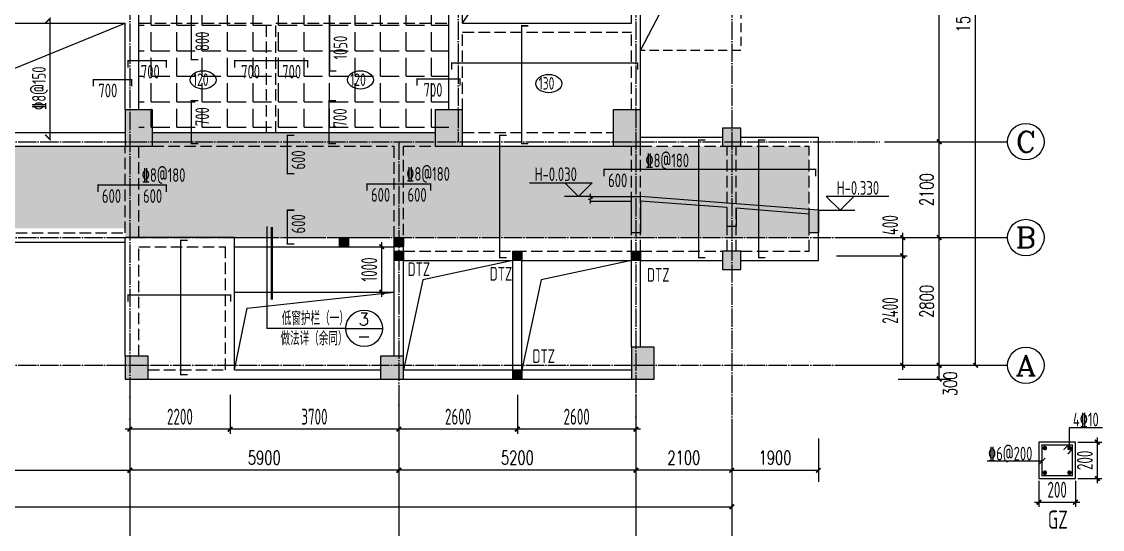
# Model space of a CAD drawing. Extents: x -441005 to 725361, y -182459 to 319313.
# Drawn here: x 188378 to 212079, y -119895 to -108768 of the extents above; entities that cross this region are included whole.
import ezdxf
from ezdxf.enums import TextEntityAlignment as Align

# ---------------------------------------------------------------- set-up
doc = ezdxf.new("R2010")
doc.units = 0
doc.header["$LTSCALE"] = 100
for name, pattern in [('CONTINOUS', [0]), ('DASHED', [0.75, 0.5, -0.25]), ('DOTE', [2.42, 2, -0.2, 0.02, -0.2]), ('HIDDEN', [7, 5, -2])]:
    doc.linetypes.add(name, pattern=pattern)
doc.layers.get('0').update_dxf_attribs({"linetype": 'CONTINUOUS'})
doc.layers.get('Defpoints').update_dxf_attribs({"linetype": 'CONTINUOUS'})
for name, color, linetype in [('AXIS', 3, 'CONTINUOUS'), ('AXIS_TEXT', 7, 'CONTINUOUS'), ('BEAM', 4, 'DASHED'), ('BEAM_CON', 4, 'CONTINUOUS'), ('B挑板&檐线', 6, 'CONTINUOUS'), ('B板筋标注', 7, 'CONTINUOUS'), ('B板细部尺寸标注', 9, 'CONTINUOUS'), ('COLU', 7, 'CONTINUOUS'), ('DOTE', 8, 'DOTE'), ('D大样&索引', 7, 'CONTINUOUS'), ('D断面&错层线&标高（平面图）', 6, 'CONTINUOUS'), ('D洞口边线', 6, 'CONTINUOUS'), ('FSK_FREIN', 2, 'CONTINUOUS'), ('FSK_FTEXT', 4, 'CONTINUOUS'), ('FSK_ZREIN', 1, 'CONTINUOUS'), ('FSK_ZTEXT', 3, 'CONTINUOUS'), ('GZ', 2, 'CONTINUOUS'), ('REIN', 1, 'CONTINUOUS'), ('T模板通用标注', 7, 'CONTINUOUS')]:
    doc.layers.add(name, color=color, linetype=linetype)
doc.styles.add('_TCH_AXIS', font='COMPLEX', dxfattribs={"bigfont": 'GBCBIG'})
doc.styles.add('_TCH_DIM', font='tssdeng.shx', dxfattribs={"width": 0.7, "bigfont": '1.shx'})
doc.styles.add('_TCH_DIM_T3', font='simplex_.ttf', dxfattribs={"width": 0.705882, "bigfont": 'GBCBIG'})
doc.styles.add('BW_Rein', font='Tssdeng.shx', dxfattribs={"width": 0.7, "bigfont": 'hztxt.shx'})
doc.styles.add('COMP', font='COMPLEX', dxfattribs={"bigfont": 'hztxt'})
doc.styles.add('COMPLEX', font='COMPLEX')
doc.styles.add('TSSD_Dimension', font='tssdeng.shx', dxfattribs={"width": 0.62, "bigfont": '1.shx'})
doc.styles.add('TSSD_Rein', font='Tssdeng.shx', dxfattribs={"width": 0.7, "bigfont": '1.shx'})
doc.dimstyles.new('_TCH_ARCH&&100', dxfattribs={"dimtxt": 297.5, "dimasz": 100, "dimexe": 250, "dimexo": 300, "dimgap": 126.25, "dimtad": 1, "dimdec": 0, "dimzin": 0, "dimdsep": 46, "dimtxsty": '_TCH_DIM_T3', "dimblk": 'ARCHTICK', "dimcen": 0.09, "dimclrt": 7, "dimazin": 2, "dimtfac": 1, "dimtdec": 0, "dimtix": 1, "dimtmove": 2, "dimatfit": 3, "dimfxl": 0, "dimtolj": 1, "dimtzin": 0, "dimarcsym": 0})
doc.dimstyles.new('TSSD_100_100', dxfattribs={"dimtxt": 350, "dimasz": 100, "dimexe": 100, "dimexo": 250, "dimgap": 100, "dimtad": 1, "dimdec": 0, "dimzin": 0, "dimdsep": 46, "dimtxsty": 'TSSD_Dimension', "dimblk": 'ARCHTICK', "dimblk1": 'ARCHTICK', "dimblk2": 'ARCHTICK', "dimcen": 0, "dimdle": 100, "dimclrt": 7, "dimadec": 0, "dimazin": 0, "dimtfac": 1, "dimtdec": 0, "dimtix": 1, "dimtmove": 2, "dimatfit": 3, "dimfxl": 0, "dimtolj": 1, "dimtzin": 0, "dimarcsym": 0})
doc.dimstyles.new('TSSD_25_100', dxfattribs={"dimtxt": 350, "dimasz": 100, "dimexe": 100, "dimexo": 50, "dimgap": 100, "dimtad": 1, "dimdec": 0, "dimlfac": 0.25, "dimzin": 0, "dimdsep": 46, "dimtxsty": 'TSSD_Dimension', "dimblk": 'ARCHTICK', "dimcen": 0, "dimdle": 100, "dimclrt": 7, "dimadec": 0, "dimazin": 0, "dimtfac": 1, "dimtdec": 0, "dimtix": 1, "dimtmove": 2, "dimatfit": 3, "dimfxl": 0, "dimtolj": 1, "dimtzin": 0, "dimarcsym": 0})

# ---------------------------------------------------------------- blocks, each defined once
blk = doc.blocks.new('_ArchTick')
at = {"color": 0, "linetype": 'ByBlock', "const_width": 0.4}
blk.add_lwpolyline([(-0.5, -0.5), (0.5, 0.5)], dxfattribs=at)
blk = doc.blocks.new('*D25')
at = {"layer": 'AXIS', "color": 0, "lineweight": -2}
for p, q in [((184500, -117900), (184500, -118850)), ((190750, -117900), (190750, -118850)), ((184500, -118600), (190750, -118600))]:
    blk.add_line(p, q, dxfattribs=at)
at = {"layer": 'Defpoints', "color": 0}
for p in [(184500, -117600), (190750, -117600), (190750, -118600)]:
    blk.add_point(p, dxfattribs=at)
at = {"layer": 'AXIS', "color": 0, "lineweight": -2, "xscale": 100, "yscale": 100, "zscale": 100, "rotation": 180}
blk.add_blockref('_ArchTick', (184500, -118600), dxfattribs=at)
at = {"layer": 'AXIS', "color": 0, "lineweight": -2, "xscale": 100, "yscale": 100, "zscale": 100}
blk.add_blockref('_ArchTick', (190750, -118600), dxfattribs=at)
at = {"layer": 'AXIS', "color": 7, "insert": (187625, -118325), "char_height": 297.5, "attachment_point": 5, "style": '_TCH_DIM_T3'}
blk.add_mtext('\\A1;6250', dxfattribs=at)
blk = doc.blocks.new('_AXISO')
blk.add_circle((0, 0), 0.5)
at = {"layer": 'AXIS_TEXT', "style": 'COMPLEX', "width": 1.041667}
blk.add_attdef('A', text='', height=0.56, dxfattribs=at).set_placement((-0.25, -0.28), (0.25, -0.28), align=Align.FIT)
blk = doc.blocks.new('*D28')
at = {"layer": 'AXIS', "color": 0, "lineweight": -2}
for p, q in [((196650, -117900), (196650, -118850)), ((201850, -117900), (201850, -118850)), ((201850, -118600), (196650, -118600))]:
    blk.add_line(p, q, dxfattribs=at)
at = {"layer": 'Defpoints', "color": 0}
for p in [(196650, -117600), (201850, -117600), (196650, -118600)]:
    blk.add_point(p, dxfattribs=at)
at = {"layer": 'AXIS', "color": 0, "lineweight": -2, "xscale": 100, "yscale": 100, "zscale": 100, "rotation": 180}
blk.add_blockref('_ArchTick', (196650, -118600), dxfattribs=at)
at = {"layer": 'AXIS', "color": 0, "lineweight": -2, "xscale": 100, "yscale": 100, "zscale": 100}
blk.add_blockref('_ArchTick', (201850, -118600), dxfattribs=at)
at = {"layer": 'AXIS', "color": 7, "insert": (199250, -118325), "char_height": 297.5, "attachment_point": 5, "style": '_TCH_DIM_T3'}
blk.add_mtext('\\A1;5200', dxfattribs=at)
blk = doc.blocks.new('*D29')
at = {"layer": 'AXIS', "color": 0, "lineweight": -2}
for p, q in [((190750, -117900), (190750, -118850)), ((196650, -117900), (196650, -118850)), ((196650, -118600), (190750, -118600))]:
    blk.add_line(p, q, dxfattribs=at)
at = {"layer": 'Defpoints', "color": 0}
for p in [(190750, -117600), (196650, -117600), (190750, -118600)]:
    blk.add_point(p, dxfattribs=at)
at = {"layer": 'AXIS', "color": 0, "lineweight": -2, "xscale": 100, "yscale": 100, "zscale": 100, "rotation": 180}
blk.add_blockref('_ArchTick', (190750, -118600), dxfattribs=at)
at = {"layer": 'AXIS', "color": 0, "lineweight": -2, "xscale": 100, "yscale": 100, "zscale": 100}
blk.add_blockref('_ArchTick', (196650, -118600), dxfattribs=at)
at = {"layer": 'AXIS', "color": 7, "insert": (193700, -118325), "char_height": 297.5, "attachment_point": 5, "style": '_TCH_DIM_T3'}
blk.add_mtext('\\A1;5900', dxfattribs=at)
blk = doc.blocks.new('*D30')
at = {"layer": 'AXIS', "color": 0, "lineweight": -2}
for p, q in [((150100, -117900), (150100, -119650)), ((203950, -117900), (203950, -119650)), ((150100, -119400), (203950, -119400))]:
    blk.add_line(p, q, dxfattribs=at)
at = {"layer": 'Defpoints', "color": 0}
for p in [(150100, -117600), (203950, -117600), (203950, -119400)]:
    blk.add_point(p, dxfattribs=at)
at = {"layer": 'AXIS', "color": 0, "lineweight": -2, "xscale": 100, "yscale": 100, "zscale": 100, "rotation": 180}
blk.add_blockref('_ArchTick', (150100, -119400), dxfattribs=at)
at = {"layer": 'AXIS', "color": 0, "lineweight": -2, "xscale": 100, "yscale": 100, "zscale": 100}
blk.add_blockref('_ArchTick', (203950, -119400), dxfattribs=at)
at = {"layer": 'AXIS', "color": 7, "insert": (177025, -119125), "char_height": 297.5, "attachment_point": 5, "style": '_TCH_DIM_T3'}
blk.add_mtext('\\A1;53850', dxfattribs=at)
blk = doc.blocks.new('*D31')
at = {"layer": 'AXIS', "color": 0, "lineweight": -2}
for p, q in [((207600, -100800), (209550, -100800)), ((209300, -116300), (209300, -100800)), ((207600, -116300), (209550, -116300))]:
    blk.add_line(p, q, dxfattribs=at)
at = {"layer": 'Defpoints', "color": 0}
for p in [(207300, -100800), (209300, -100800), (207300, -116300)]:
    blk.add_point(p, dxfattribs=at)
at = {"layer": 'AXIS', "color": 0, "lineweight": -2, "xscale": 100, "yscale": 100, "zscale": 100}
for p, rotation in [((209300, -100800), 90), ((209300, -116300), 270)]:
    blk.add_blockref('_ArchTick', p, dxfattribs=dict(at, rotation=rotation))
at = {"layer": 'AXIS', "color": 7, "insert": (209025, -108550), "char_height": 297.5, "attachment_point": 5, "rotation": 90, "style": '_TCH_DIM_T3'}
blk.add_mtext('\\A1;15500', dxfattribs=at)
blk = doc.blocks.new('*D32')
at = {"layer": 'AXIS', "color": 0, "lineweight": -2}
for p, q in [((207600, -113500), (208750, -113500)), ((208500, -116300), (208500, -113500)), ((207600, -116300), (208750, -116300))]:
    blk.add_line(p, q, dxfattribs=at)
at = {"layer": 'Defpoints', "color": 0}
for p in [(207300, -113500), (208500, -113500), (207300, -116300)]:
    blk.add_point(p, dxfattribs=at)
at = {"layer": 'AXIS', "color": 0, "lineweight": -2, "xscale": 100, "yscale": 100, "zscale": 100}
for p, rotation in [((208500, -113500), 90), ((208500, -116300), 270)]:
    blk.add_blockref('_ArchTick', p, dxfattribs=dict(at, rotation=rotation))
at = {"layer": 'AXIS', "color": 7, "insert": (208225, -114900), "char_height": 297.5, "attachment_point": 5, "rotation": 90, "style": '_TCH_DIM_T3'}
blk.add_mtext('\\A1;2800', dxfattribs=at)
blk = doc.blocks.new('*D33')
at = {"layer": 'AXIS', "color": 0, "lineweight": -2}
for p, q in [((207600, -111400), (208750, -111400)), ((208500, -113500), (208500, -111400)), ((207600, -113500), (208750, -113500))]:
    blk.add_line(p, q, dxfattribs=at)
at = {"layer": 'Defpoints', "color": 0}
for p in [(207300, -111400), (208500, -111400), (207300, -113500)]:
    blk.add_point(p, dxfattribs=at)
at = {"layer": 'AXIS', "color": 0, "lineweight": -2, "xscale": 100, "yscale": 100, "zscale": 100}
for p, rotation in [((208500, -111400), 90), ((208500, -113500), 270)]:
    blk.add_blockref('_ArchTick', p, dxfattribs=dict(at, rotation=rotation))
at = {"layer": 'AXIS', "color": 7, "insert": (208225, -112450), "char_height": 297.5, "attachment_point": 5, "rotation": 90, "style": '_TCH_DIM_T3'}
blk.add_mtext('\\A1;2100', dxfattribs=at)
blk = doc.blocks.new('*D34')
at = {"layer": 'AXIS', "color": 0, "lineweight": -2}
for p, q in [((207600, -103100), (208750, -103100)), ((208500, -111400), (208500, -103100)), ((207600, -111400), (208750, -111400))]:
    blk.add_line(p, q, dxfattribs=at)
at = {"layer": 'Defpoints', "color": 0}
for p in [(207300, -103100), (208500, -103100), (207300, -111400)]:
    blk.add_point(p, dxfattribs=at)
at = {"layer": 'AXIS', "color": 0, "lineweight": -2, "xscale": 100, "yscale": 100, "zscale": 100}
for p, rotation in [((208500, -103100), 90), ((208500, -111400), 270)]:
    blk.add_blockref('_ArchTick', p, dxfattribs=dict(at, rotation=rotation))
at = {"layer": 'AXIS', "color": 7, "insert": (208225, -107250), "char_height": 297.5, "attachment_point": 5, "rotation": 90, "style": '_TCH_DIM_T3'}
blk.add_mtext('\\A1;8300', dxfattribs=at)
blk = doc.blocks.new('*D47')
at = {"layer": 'B板细部尺寸标注', "color": 0, "lineweight": -2}
for p, q in [((190750, -116950), (190750, -117800)), ((192950, -116950), (192950, -117800)), ((193050, -117700), (190650, -117700))]:
    blk.add_line(p, q, dxfattribs=at)
at = {"layer": 'Defpoints', "color": 0}
for p in [(190750, -116700), (192950, -116700), (190750, -117700)]:
    blk.add_point(p, dxfattribs=at)
at = {"layer": 'B板细部尺寸标注', "color": 0, "lineweight": -2, "xscale": 100, "yscale": 100, "zscale": 100, "rotation": 180}
blk.add_blockref('_ArchTick', (190750, -117700), dxfattribs=at)
at = {"layer": 'B板细部尺寸标注', "color": 0, "lineweight": -2, "xscale": 100, "yscale": 100, "zscale": 100}
blk.add_blockref('_ArchTick', (192950, -117700), dxfattribs=at)
at = {"layer": 'B板细部尺寸标注', "color": 7, "insert": (191850, -117425), "char_height": 350, "attachment_point": 5, "style": 'TSSD_Dimension'}
blk.add_mtext('\\A1;2200', dxfattribs=at)
blk = doc.blocks.new('*D48')
at = {"layer": 'B板细部尺寸标注', "color": 0, "lineweight": -2}
for p, q in [((199250, -116950), (199250, -117800)), ((201850, -116950), (201850, -117800)), ((201950, -117700), (199150, -117700))]:
    blk.add_line(p, q, dxfattribs=at)
at = {"layer": 'Defpoints', "color": 0}
for p in [(199250, -116700), (201850, -116700), (199250, -117700)]:
    blk.add_point(p, dxfattribs=at)
at = {"layer": 'B板细部尺寸标注', "color": 0, "lineweight": -2, "xscale": 100, "yscale": 100, "zscale": 100, "rotation": 180}
blk.add_blockref('_ArchTick', (199250, -117700), dxfattribs=at)
at = {"layer": 'B板细部尺寸标注', "color": 0, "lineweight": -2, "xscale": 100, "yscale": 100, "zscale": 100}
blk.add_blockref('_ArchTick', (201850, -117700), dxfattribs=at)
at = {"layer": 'B板细部尺寸标注', "color": 7, "insert": (200550, -117425), "char_height": 350, "attachment_point": 5, "style": 'TSSD_Dimension'}
blk.add_mtext('\\A1;2600', dxfattribs=at)
blk = doc.blocks.new('*D49')
at = {"layer": 'B板细部尺寸标注', "color": 0, "lineweight": -2}
for p, q in [((196650, -116950), (196650, -117800)), ((199250, -116950), (199250, -117800)), ((199350, -117700), (196550, -117700))]:
    blk.add_line(p, q, dxfattribs=at)
at = {"layer": 'Defpoints', "color": 0}
for p in [(196650, -116700), (199250, -116700), (196650, -117700)]:
    blk.add_point(p, dxfattribs=at)
at = {"layer": 'B板细部尺寸标注', "color": 0, "lineweight": -2, "xscale": 100, "yscale": 100, "zscale": 100, "rotation": 180}
blk.add_blockref('_ArchTick', (196650, -117700), dxfattribs=at)
at = {"layer": 'B板细部尺寸标注', "color": 0, "lineweight": -2, "xscale": 100, "yscale": 100, "zscale": 100}
blk.add_blockref('_ArchTick', (199250, -117700), dxfattribs=at)
at = {"layer": 'B板细部尺寸标注', "color": 7, "insert": (197950, -117425), "char_height": 350, "attachment_point": 5, "style": 'TSSD_Dimension'}
blk.add_mtext('\\A1;2600', dxfattribs=at)
blk = doc.blocks.new('*D50')
at = {"layer": 'B板细部尺寸标注', "color": 0, "lineweight": -2}
for p, q in [((192950, -116950), (192950, -117800)), ((196650, -116950), (196650, -117800)), ((196750, -117700), (192850, -117700))]:
    blk.add_line(p, q, dxfattribs=at)
at = {"layer": 'Defpoints', "color": 0}
for p in [(192950, -116700), (196650, -116700), (192950, -117700)]:
    blk.add_point(p, dxfattribs=at)
at = {"layer": 'B板细部尺寸标注', "color": 0, "lineweight": -2, "xscale": 100, "yscale": 100, "zscale": 100, "rotation": 180}
blk.add_blockref('_ArchTick', (192950, -117700), dxfattribs=at)
at = {"layer": 'B板细部尺寸标注', "color": 0, "lineweight": -2, "xscale": 100, "yscale": 100, "zscale": 100}
blk.add_blockref('_ArchTick', (196650, -117700), dxfattribs=at)
at = {"layer": 'B板细部尺寸标注', "color": 7, "insert": (194800, -117425), "char_height": 350, "attachment_point": 5, "style": 'TSSD_Dimension'}
blk.add_mtext('\\A1;3700', dxfattribs=at)
blk = doc.blocks.new('*D55')
at = {"layer": 'B板细部尺寸标注', "color": 0, "lineweight": -2}
for p, q in [((206250, -113500), (207800, -113500)), ((207700, -114000), (207700, -113400)), ((206250, -113900), (207800, -113900))]:
    blk.add_line(p, q, dxfattribs=at)
at = {"layer": 'Defpoints', "color": 0}
for p in [(206000, -113500), (207700, -113500), (206000, -113900)]:
    blk.add_point(p, dxfattribs=at)
at = {"layer": 'B板细部尺寸标注', "color": 0, "lineweight": -2, "xscale": 100, "yscale": 100, "zscale": 100}
for p, rotation in [((207700, -113500), 90), ((207700, -113900), 270)]:
    blk.add_blockref('_ArchTick', p, dxfattribs=dict(at, rotation=rotation))
at = {"layer": 'B板细部尺寸标注', "color": 7, "insert": (207425, -113228), "char_height": 350, "attachment_point": 5, "rotation": 90, "style": 'TSSD_Dimension'}
blk.add_mtext('\\A1;400', dxfattribs=at)
blk = doc.blocks.new('*D56')
at = {"layer": 'AXIS', "color": 0, "lineweight": -2}
for p, q in [((201850, -117900), (201850, -118850)), ((203950, -117900), (203950, -118850)), ((203950, -118600), (201850, -118600))]:
    blk.add_line(p, q, dxfattribs=at)
at = {"layer": 'Defpoints', "color": 0}
for p in [(201850, -117600), (203950, -117600), (201850, -118600)]:
    blk.add_point(p, dxfattribs=at)
at = {"layer": 'AXIS', "color": 0, "lineweight": -2, "xscale": 100, "yscale": 100, "zscale": 100, "rotation": 180}
blk.add_blockref('_ArchTick', (201850, -118600), dxfattribs=at)
at = {"layer": 'AXIS', "color": 0, "lineweight": -2, "xscale": 100, "yscale": 100, "zscale": 100}
blk.add_blockref('_ArchTick', (203950, -118600), dxfattribs=at)
at = {"layer": 'AXIS', "color": 7, "insert": (202900, -118325), "char_height": 297.5, "attachment_point": 5, "style": '_TCH_DIM_T3'}
blk.add_mtext('\\A1;2100', dxfattribs=at)
blk = doc.blocks.new('*D155')
at = {"layer": 'AXIS', "color": 0, "lineweight": -2}
for p, q in [((203950, -117900), (203950, -118850)), ((205850, -117900), (205850, -118850)), ((203950, -118600), (205850, -118600))]:
    blk.add_line(p, q, dxfattribs=at)
at = {"layer": 'Defpoints', "color": 0}
for p in [(203950, -117600), (205850, -117600), (205850, -118600)]:
    blk.add_point(p, dxfattribs=at)
at = {"layer": 'AXIS', "color": 0, "lineweight": -2, "xscale": 100, "yscale": 100, "zscale": 100, "rotation": 180}
blk.add_blockref('_ArchTick', (203950, -118600), dxfattribs=at)
at = {"layer": 'AXIS', "color": 0, "lineweight": -2, "xscale": 100, "yscale": 100, "zscale": 100}
blk.add_blockref('_ArchTick', (205850, -118600), dxfattribs=at)
at = {"layer": 'AXIS', "color": 7, "insert": (204900, -118325), "char_height": 297.5, "attachment_point": 5, "style": '_TCH_DIM_T3'}
blk.add_mtext('\\A1;1900', dxfattribs=at)
blk = doc.blocks.new('*D1061')
at = {"layer": 'B板细部尺寸标注', "color": 0, "lineweight": -2}
for p, q in [((195853, -113700), (196375, -113700)), ((196275, -114800), (196275, -113600)), ((195853, -114700), (196375, -114700))]:
    blk.add_line(p, q, dxfattribs=at)
at = {"layer": 'Defpoints', "color": 0}
for p in [(195603, -113700), (196275, -113700), (195603, -114700)]:
    blk.add_point(p, dxfattribs=at)
at = {"layer": 'B板细部尺寸标注', "color": 0, "lineweight": -2, "xscale": 100, "yscale": 100, "zscale": 100}
for p, rotation in [((196275, -113700), 90), ((196275, -114700), 270)]:
    blk.add_blockref('_ArchTick', p, dxfattribs=dict(at, rotation=rotation))
at = {"layer": 'B板细部尺寸标注', "color": 7, "insert": (196000, -114200), "char_height": 350, "attachment_point": 5, "rotation": 90, "style": 'TSSD_Dimension'}
blk.add_mtext('\\A1;1000', dxfattribs=at)
blk = doc.blocks.new('A$C000F6301')
at = {"layer": 'D大样&索引', "color": 6}
blk.add_line((0, 0), (800, 0), dxfattribs=at)
blk.add_circle((400, 0), 400, dxfattribs=at)
blk = doc.blocks.new('GZ')
at = {"layer": 'GZ'}
blk.add_hatch(color=252, dxfattribs=at).paths.add_polyline_path([(200, 0), (0, 0), (0, 200), (200, 200)])
at = {"layer": 'GZ', "color": 2}
blk.add_lwpolyline([(200, 0), (0, 0), (0, 200), (200, 200)], close=True, dxfattribs=at)
blk = doc.blocks.new('A$C7B5C40C7')
at = {"layer": 'GZ'}
for p in [(45350, -10700), (46550, -10700)]:
    blk.add_blockref('GZ', p, dxfattribs=at)
blk = doc.blocks.new('*D1777')
at = {"layer": 'Defpoints', "color": 0}
for p in [(210687, -118782), (211487, -118782), (211487, -119301)]:
    blk.add_point(p, dxfattribs=at)
at = {"layer": 'D大样&索引', "color": 0, "lineweight": -2}
for p, q in [((210687, -118832), (210687, -119401)), ((211487, -118832), (211487, -119401)), ((210587, -119301), (211587, -119301))]:
    blk.add_line(p, q, dxfattribs=at)
at = {"layer": 'D大样&索引', "color": 0, "lineweight": -2, "xscale": 100, "yscale": 100, "zscale": 100, "rotation": 180}
blk.add_blockref('_ArchTick', (210687, -119301), dxfattribs=at)
at = {"layer": 'D大样&索引', "color": 0, "lineweight": -2, "xscale": 100, "yscale": 100, "zscale": 100}
blk.add_blockref('_ArchTick', (211487, -119301), dxfattribs=at)
at = {"layer": 'D大样&索引', "color": 7, "insert": (211087, -119026), "char_height": 350, "attachment_point": 5, "style": 'TSSD_Dimension'}
blk.add_mtext('\\A1;200', dxfattribs=at)
blk = doc.blocks.new('*D1778')
at = {"layer": 'Defpoints', "color": 0}
for p in [(211487, -117982), (211969, -117982), (211487, -118782)]:
    blk.add_point(p, dxfattribs=at)
at = {"layer": 'D大样&索引', "color": 0, "lineweight": -2}
for p, q in [((211537, -117982), (212069, -117982)), ((211969, -118882), (211969, -117882)), ((211537, -118782), (212069, -118782))]:
    blk.add_line(p, q, dxfattribs=at)
at = {"layer": 'D大样&索引', "color": 0, "lineweight": -2, "xscale": 100, "yscale": 100, "zscale": 100}
for p, rotation in [((211969, -117982), 90), ((211969, -118782), 270)]:
    blk.add_blockref('_ArchTick', p, dxfattribs=dict(at, rotation=rotation))
at = {"layer": 'D大样&索引', "color": 7, "insert": (211694, -118382), "char_height": 350, "attachment_point": 5, "rotation": 90, "style": 'TSSD_Dimension'}
blk.add_mtext('\\A1;200', dxfattribs=at)
blk = doc.blocks.new('*D1900')
at = {"layer": 'B板细部尺寸标注', "color": 0, "lineweight": -2}
for p, q in [((206250, -113900), (207800, -113900)), ((207700, -116400), (207700, -113800)), ((206250, -116300), (207800, -116300))]:
    blk.add_line(p, q, dxfattribs=at)
at = {"layer": 'Defpoints', "color": 0}
for p in [(206000, -113900), (207700, -113900), (206000, -116300)]:
    blk.add_point(p, dxfattribs=at)
at = {"layer": 'B板细部尺寸标注', "color": 0, "lineweight": -2, "xscale": 100, "yscale": 100, "zscale": 100}
for p, rotation in [((207700, -113900), 90), ((207700, -116300), 270)]:
    blk.add_blockref('_ArchTick', p, dxfattribs=dict(at, rotation=rotation))
at = {"layer": 'B板细部尺寸标注', "color": 7, "insert": (207425, -115100), "char_height": 350, "attachment_point": 5, "rotation": 90, "style": 'TSSD_Dimension'}
blk.add_mtext('\\A1;2400', dxfattribs=at)
blk = doc.blocks.new('*D1907')
at = {"layer": 'AXIS', "color": 0, "lineweight": -2}
for p, q in [((207600, -116300), (208750, -116300)), ((208500, -116600), (208500, -116300)), ((207600, -116600), (208750, -116600))]:
    blk.add_line(p, q, dxfattribs=at)
at = {"layer": 'Defpoints', "color": 0}
for p in [(207300, -116300), (208500, -116300), (207300, -116600)]:
    blk.add_point(p, dxfattribs=at)
at = {"layer": 'AXIS', "color": 0, "lineweight": -2, "xscale": 100, "yscale": 100, "zscale": 100}
for p, rotation in [((208500, -116300), 90), ((208500, -116600), 270)]:
    blk.add_blockref('_ArchTick', p, dxfattribs=dict(at, rotation=rotation))
at = {"layer": 'AXIS', "color": 7, "insert": (208742, -116705), "char_height": 297.5, "attachment_point": 5, "rotation": 90, "style": '_TCH_DIM_T3'}
blk.add_mtext('\\A1;300', dxfattribs=at)

msp = doc.modelspace()

# ---------------------------------------------------------------- hatches: boundary and pattern name
at = {"layer": 'B板筋标注'}
h = msp.add_hatch(dxfattribs=at)
h.set_pattern_fill('ANGLE', color=5, scale=80, style=0)
h.set_pattern_definition([(0, (88400, 27500), (0, 558.8), [406.4, -152.4]), (90, (88400, 27500), (-558.8, 3e-14), [406.4, -152.4])])
h.paths.add_polyline_path([(197750, -103300), (190950, -103300), (190950, -111200), (197750, -111200)])
h = msp.add_hatch(dxfattribs=at)
h.set_pattern_fill('CROSS', color=6, scale=50, style=0)
h.set_pattern_definition([(0, (150000, 0), (317.5, 317.5), [158.75, -476.25]), (90, (150079.38, -79.38), (-317.5, 317.5), [158.75, -476.25])])
h.paths.add_polyline_path([(150300, -113300), (190650, -113300), (190650, -113500), (205650, -113500), (205650, -111500), (197750, -111500), (197750, -111200), (190950, -111200), (190950, -111500), (150300, -111500)])
at = {"layer": 'COLU'}
for points in [[(191250, -111500), (191250, -110700), (190650, -110700), (190650, -111500)], [(198050, -111500), (198050, -110700), (197450, -110700), (197450, -111500)], [(201950, -111500), (201950, -110700), (201350, -110700), (201350, -111500)], [(203750, -111500), (204150, -111500), (204150, -111100), (203750, -111100)], [(203750, -114200), (204150, -114200), (204150, -113800), (203750, -113800)], [(191150, -116600), (191150, -116100), (190650, -116100), (190650, -116600)], [(196750, -116600), (196750, -116100), (196250, -116100), (196250, -116600)], [(202250, -116600), (202250, -115900), (201750, -115900), (201750, -116600)]]:
    msp.add_hatch(color=251, dxfattribs=at).paths.add_polyline_path(points)
at = {"layer": 'D断面&错层线&标高（平面图）'}
msp.add_hatch(color=252, dxfattribs=at).paths.add_polyline_path([(204050, -112857.8), (205650, -112985.3), (205650, -113400), (205850, -113400), (205850, -112900), (201950, -112600), (200850, -112600), (200850, -112624), (200894, -112638), (200806, -112662), (200850, -112676), (200850, -112700), (201750, -112700), (201750, -113400), (201950, -113400), (201950, -112700.3), (203850, -112842.8), (203850, -113257.5), (204050, -113257.5)])
at = {"layer": 'GZ'}
for points in [[(196750, -114000), (196550, -114000), (196550, -113800), (196750, -113800)], [(199350, -114000), (199150, -114000), (199150, -113800), (199350, -113800)], [(201950, -114000), (201750, -114000), (201750, -113800), (201950, -113800)], [(199350, -116600), (199150, -116600), (199150, -116400), (199350, -116400)]]:
    msp.add_hatch(color=252, dxfattribs=at).paths.add_polyline_path(points)

# ---------------------------------------------------------------- linework, layer by layer
at = {"layer": 'AXIS'}
for p, q in [((207300, -111400), (210000, -111400)), ((207300, -113500), (210000, -113500)), ((207300, -116300), (210000, -116300)), ((190750, -117600), (190750, -120100)), ((196650, -117600), (196650, -120100)), ((201850, -117600), (201850, -120100)), ((203950, -117600), (203950, -120100))]:
    msp.add_line(p, q, dxfattribs=at)
at = {"layer": 'BEAM', "linetype": 'HIDDEN', "ltscale": 0.5}
for p, q in [((190950, -108800), (193750, -108800)), ((193750, -111200), (193750, -108800)), ((193950, -108800), (197750, -108800)), ((193950, -111200), (193950, -108800)), ((198050, -109000), (201750, -109000)), ((198050, -110700), (198050, -109000)), ((201750, -110700), (201750, -109000)), ((198050, -111200), (201350, -111200)), ((190651.7, -113400), (190650, -111500)), ((190950, -113500), (190950, -111500)), ((191250, -111500), (196550, -111500)), ((196550, -113500), (196550, -111500)), ((196750, -113800), (196750, -111500)), ((196750, -111500), (197450, -111500)), ((201750, -113800), (201750, -111500)), ((201950, -113800), (201950, -111500)), ((201950, -111500), (203750, -111500)), ((203850, -113800), (203850, -111500)), ((204050, -113800), (204050, -111500)), ((204150, -111500), (205650, -111500)), ((205650, -113800), (205650, -111500)), ((184750, -113400), (190651.7, -113400)), ((193050, -113500), (196550, -113500)), ((190950, -113700), (192850, -113700)), ((190950, -116100), (190950, -113700)), ((192850, -116400), (192850, -113700)), ((194109.5, -113700), (194209.5, -113700)), ((196750, -113800), (201750, -113800)), ((201950, -113800), (203750, -113800)), ((204150, -113800), (205650, -113800)), ((191150, -116400), (192850, -116400))]:
    msp.add_line(p, q, dxfattribs=at)
at = {"layer": 'BEAM_CON'}
for p, q in [((190950, -110700), (190950, -103800)), ((197750, -110700), (197750, -103800)), ((198050, -108800), (198050, -103800)), ((201750, -108800), (201750, -103800)), ((201950, -110700), (201950, -103800)), ((184650, -108800), (190650, -108800)), ((190650, -110700), (190650, -108800)), ((198050, -108800), (201750, -108800)), ((184750, -111200), (190650, -111200)), ((191250, -111200), (197450, -111200)), ((201950, -111300), (203750, -111300)), ((204150, -111300), (205850, -111300)), ((205850, -114000), (205850, -111300)), ((184750, -111500), (190650, -111500)), ((198050, -111500), (201350, -111500)), ((190650, -116100), (190650, -113500)), ((193050, -113500), (190650, -113500)), ((193050, -116400), (193050, -113500)), ((184750, -113600), (190650, -113600)), ((193050, -113700), (196550, -113700)), ((196550, -116100), (196550, -113700)), ((196750, -114000), (199150, -114000)), ((196750, -116100), (196750, -114000)), ((199150, -116400), (199150, -114000)), ((199350, -116400), (199350, -114000)), ((199350, -114000), (201750, -114000)), ((201750, -115900), (201750, -114000)), ((201950, -114000), (203750, -114000)), ((201950, -115900), (201950, -114000)), ((204150, -114000), (205850, -114000)), ((191150, -116600), (196250, -116600)), ((193050, -116400), (196250, -116400)), ((196750, -116400), (201750, -116400)), ((196750, -116600), (201750, -116600))]:
    msp.add_line(p, q, dxfattribs=at)
at = {"layer": 'B挑板&檐线'}
msp.add_line((193050, -114700), (196550, -114700), dxfattribs=at)
at = {"layer": 'B板筋标注'}
msp.add_line((184750, -111200), (190650, -108800), dxfattribs=at)
at = {"layer": 'B板筋标注', "color": 2, "linetype": 'CONTINOUS', "ltscale": 5}
for centre in [(192357.8, -110043.9), (195807.8, -110043.9), (199938.2, -110125)]:
    msp.add_ellipse(centre, major_axis=(-283.5, 0), ratio=0.7083334, dxfattribs=at)
at = {"layer": 'COLU'}
for points in [[(191250, -111500), (191250, -110700), (190650, -110700), (190650, -111500)], [(198050, -111500), (198050, -110700), (197450, -110700), (197450, -111500)], [(201950, -111500), (201950, -110700), (201350, -110700), (201350, -111500)], [(203750, -111500), (204150, -111500), (204150, -111100), (203750, -111100)], [(203750, -114200), (204150, -114200), (204150, -113800), (203750, -113800)], [(191150, -116600), (191150, -116100), (190650, -116100), (190650, -116600)], [(196750, -116600), (196750, -116100), (196250, -116100), (196250, -116600)], [(202250, -116600), (202250, -115900), (201750, -115900), (201750, -116600)]]:
    msp.add_lwpolyline(points, close=True, dxfattribs=at)
at = {"layer": 'DOTE', "ltscale": 2}
for p, q in [((197950, -98600), (197950, -111400)), ((201850, -98600), (201850, -117600)), ((203950, -98600), (203950, -117600)), ((190750, -100100), (190750, -117600)), ((149100, -111400), (207200, -111400)), ((196650, -111400), (196650, -117600)), ((149100, -113500), (207300, -113500)), ((149100, -116300), (207300, -116300))]:
    msp.add_line(p, q, dxfattribs=at)
at = {"layer": 'D大样&索引', "color": 6}
for p in [(193759, -113260.6), (195489.4, -115490.1)]:
    msp.add_line(p, (193759, -115490.1), dxfattribs=at)
at = {"layer": 'D大样&索引'}
for p, q in [((211357.2, -117662.5), (212079, -117662.5)), ((211357.2, -118112.5), (211357.2, -117662.5)), ((210752.2, -118400.8), (209550, -118400.8)), ((210682.4, -118470.5), (210822, -118331))]:
    msp.add_line(p, q, dxfattribs=at)
at = {"layer": 'D大样&索引', "color": 6, "const_width": 50}
msp.add_lwpolyline([(193862.8, -114861.5), (193862.8, -113270.9)], dxfattribs=at)
at = {"layer": 'D大样&索引'}
msp.add_lwpolyline([(210687.2, -118782.5), (211487.2, -118782.5), (211487.2, -117982.5), (210687.2, -117982.5)], close=True, dxfattribs=at)
at = {"layer": 'D断面&错层线&标高（平面图）', "color": 6}
msp.add_line((200850, -112600), (200286.4, -112600), dxfattribs=at)
at = {"layer": 'D断面&错层线&标高（平面图）'}
for p, q in [((200850, -112600), (201950, -112600)), ((200850, -112700), (201750, -112700)), ((201750, -113400), (201750, -112700)), ((205850, -112900), (201950, -112600)), ((201950, -112700.3), (201950, -113400)), ((203850, -112842.8), (201950, -112700.3)), ((203850, -113257.5), (203850, -112842.8)), ((205650, -112985.3), (204050, -112857.8)), ((204050, -112857.8), (204050, -113257.5)), ((205650, -113400), (205650, -112985.3)), ((205850, -112900), (205850, -113400)), ((205850, -112900), (206650, -112900)), ((204050, -113257.5), (203850, -113257.5)), ((201950, -113400), (201750, -113400)), ((205850, -113400), (205650, -113400))]:
    msp.add_line(p, q, dxfattribs=at)
at = {"layer": 'D断面&错层线&标高（平面图）', "color": 6}
for points in [[(199516.5, -112300), (200887, -112300), (200587, -112600), (200287, -112300)], [(207395.6, -112600), (206025, -112600), (206325, -112900), (206625, -112600)]]:
    msp.add_lwpolyline(points, dxfattribs=at)
at = {"layer": 'D断面&错层线&标高（平面图）'}
msp.add_lwpolyline([(200850, -112756), (200850, -112676), (200806, -112662), (200894, -112638), (200850, -112624), (200850, -112544)], dxfattribs=at)
at = {"layer": 'D洞口边线'}
for points in [[(199150, -114000), (199150, -114000), (197174.3, -114424.3), (196750, -116400)], [(201750, -114000), (201750, -114000), (199774.3, -114424.3), (199350, -116400)], [(193050, -116400), (193326.5, -115046), (196550, -114700)]]:
    msp.add_lwpolyline(points, dxfattribs=at)
at = {"layer": 'FSK_FREIN', "const_width": 30}
for points in [[(195279.5, -109850), (195129.5, -109850), (195129.5, -107550), (195279.5, -107550)], [(192250, -109600), (192100, -109600), (192100, -107800), (192250, -107800)], [(199491.5, -111440), (199341.5, -111440), (199341.5, -108860), (199491.5, -108860)], [(190710, -109775), (190710, -109625), (191550, -109625), (191550, -109775)], [(193050, -109775), (193050, -109625), (194650, -109625), (194650, -109775)], [(197810, -109824), (197810, -109674), (201890, -109674), (201890, -109824)], [(189950, -110186.8), (189950, -110036.8), (190790, -110036.8), (190790, -110186.8)], [(197050, -110175), (197050, -110025), (197990, -110025), (197990, -110175)], [(192250, -111440), (192100, -111440), (192100, -110500), (192250, -110500)], [(195270.4, -111440), (195120.4, -111440), (195120.4, -110500), (195270.4, -110500)], [(194358.1, -112100), (194208.1, -112100), (194208.1, -111260), (194358.1, -111260)], [(199011.9, -113940), (198861.9, -113940), (198861.9, -111260), (199011.9, -111260)], [(203373, -113940), (203223, -113940), (203223, -111360), (203373, -111360)], [(204689.7, -113940), (204539.7, -113940), (204539.7, -111360), (204689.7, -111360)], [(201150, -112155.9), (201150, -112005.9), (205790, -112005.9), (205790, -112155.9)], [(190050, -112500), (190050, -112350), (191550, -112350), (191550, -112500)], [(195950, -112475), (195950, -112325), (197350, -112325), (197350, -112475)], [(194358.1, -113640), (194208.1, -113640), (194208.1, -112900), (194358.1, -112900)], [(192016.6, -116505.4), (191866.6, -116505.4), (191866.6, -113560), (192016.6, -113560)], [(190710, -114907.2), (190710, -114757.2), (192964.4, -114757.2), (192964.4, -114907.2)]]:
    msp.add_lwpolyline(points, dxfattribs=at)
at = {"layer": 'FSK_ZREIN', "const_width": 30}
msp.add_lwpolyline([(188892.5, -111243.9), (188998.6, -111350), (188998.6, -108700), (188892.5, -108806.1)], dxfattribs=at)
at = {"layer": 'GZ', "color": 2}
for points in [[(196750, -114000), (196550, -114000), (196550, -113800), (196750, -113800)], [(199350, -114000), (199150, -114000), (199150, -113800), (199350, -113800)], [(201950, -114000), (201750, -114000), (201750, -113800), (201950, -113800)], [(199350, -116600), (199150, -116600), (199150, -116400), (199350, -116400)]]:
    msp.add_lwpolyline(points, close=True, dxfattribs=at)
at = {"layer": 'REIN', "color": 1, "const_width": 30}
msp.add_lwpolyline([(211226.4, -118151.4), (211330.3, -118047.5), (211422.2, -118047.5), (211422.2, -118717.5), (210752.2, -118717.5), (210752.2, -118047.5), (211422.2, -118047.5), (211422.2, -118139.3), (211318.3, -118243.3)], dxfattribs=at)
at = {"layer": 'REIN', "color": 1, "const_width": 50}
for points in [[(210792.2, -118112.5, 1), (210842.2, -118112.5, 1)], [(211332.2, -118112.5, 1), (211382.2, -118112.5, 1)], [(210792.2, -118652.5, -1), (210842.2, -118652.5, -1)], [(211332.2, -118652.5, -1), (211382.2, -118652.5, -1)]]:
    msp.add_lwpolyline(points, format="xyb", close=True, dxfattribs=at)
at = {"layer": 'T模板通用标注'}
for p, q in [((198050, -108800), (201750, -103250)), ((201950, -109400), (204150, -105200))]:
    msp.add_line(p, q, dxfattribs=at)
at = {"layer": 'T模板通用标注', "linetype": 'DASHED', "ltscale": 4}
msp.add_lwpolyline([(201950, -105200), (204150, -105200), (204150, -109400), (201950, -109400)], close=True, dxfattribs=at)

# ---------------------------------------------------------------- block references
at = {"layer": 'AXIS'}
ref = msp.add_blockref('_AXISO', (210400, -111400), dxfattribs=dict(at, xscale=800, yscale=800, zscale=800))
ref.add_attrib('A', 'C', dxfattribs={"layer": 'AXIS_TEXT', "height": 452.5, "style": '_TCH_AXIS', "width": 1.4}).set_placement((210173.7, -111626.3), (210626.3, -111626.3), align=Align.FIT)
ref = msp.add_blockref('_AXISO', (210400, -113500), dxfattribs=dict(at, xscale=800, yscale=800, zscale=800))
ref.add_attrib('A', 'B', dxfattribs={"layer": 'AXIS_TEXT', "height": 452.5, "style": '_TCH_AXIS', "width": 1.235294}).set_placement((210173.7, -113726.3), (210626.3, -113726.3), align=Align.FIT)
ref = msp.add_blockref('_AXISO', (210400, -116300), dxfattribs=dict(at, xscale=800, yscale=800, zscale=800))
ref.add_attrib('A', 'A', dxfattribs={"layer": 'AXIS_TEXT', "height": 452.5, "style": '_TCH_AXIS', "width": 1.166667}).set_placement((210173.7, -116526.3), (210626.3, -116526.3), align=Align.FIT)
at = {"layer": 'D大样&索引'}
msp.add_blockref('A$C000F6301', (195489.4, -115490.1), dxfattribs=at)
at = {"layer": 'GZ'}
msp.add_blockref('A$C7B5C40C7', (150000, -103000), dxfattribs=at)

# ---------------------------------------------------------------- texts
at = {"layer": 'B板筋标注', "color": 2, "linetype": 'CONTINOUS', "ltscale": 5, "style": 'TSSD_Rein', "width": 0.7}
for s, p in [('120', (192133.8, -110176.8)), ('120', (195583.8, -110176.8)), ('130', (199714.2, -110257.9))]:
    msp.add_text(s, height=275, dxfattribs=at).set_placement(p)
at = {"layer": 'D大样&索引', "color": 6, "style": 'TSSD_Rein', "width": 0.7}
for s, p in [('低窗护栏（一）', (194084, -115419.5)), ('做法详（余同）', (194054.4, -115861.4))]:
    msp.add_text(s, height=300, rotation=360, dxfattribs=at).set_placement(p)
at = {"layer": 'D大样&索引', "color": 6, "style": 'COMP'}
for s, p in [('3', (195882, -115426.4)), ('-', (195884.2, -115794.7))]:
    msp.add_text(s, height=275, rotation=360, dxfattribs=at).set_placement(p, align=Align.CENTER)
at = {"layer": 'D大样&索引', "style": 'TSSD_Rein', "width": 0.7}
for s, p in [('4%%13210', (211431.8, -117338.1)), ('%%1326@200', (209570.1, -118084.5))]:
    msp.add_text(s, height=300, dxfattribs=at).set_placement(p, align=Align.TOP_LEFT)
msp.add_text('GZ', height=400, dxfattribs=at).set_placement((210883.6, -119881.7))
at = {"layer": 'D断面&错层线&标高（平面图）', "color": 6, "style": '_TCH_DIM', "width": 0.705882}
for s, rotation, p in [('H-0.030', 0.00001, (199626.9, -112262)), ('H-0.330', 359.99999, (206251, -112562))]:
    msp.add_text(s, height=300, rotation=rotation, dxfattribs=at).set_placement(p)
at = {"layer": 'FSK_FTEXT', "style": 'BW_Rein', "width": 0.7}
for s, p in [('800', (192190, -109200)), ('1050', (195219.5, -109337.5)), ('700', (192190, -110850)), ('700', (195210.4, -110877.9)), ('600', (194298.1, -111800)), ('600', (194298.1, -113200))]:
    msp.add_text(s, height=300, rotation=90, dxfattribs=at).set_placement(p, align=Align.TOP_CENTER)
for s, p in [('700', (191200, -109715)), ('700', (191200, -109715)), ('700', (193400, -109715)), ('700', (194300, -109715)), ('700', (190269.2, -110126.8)), ('700', (197400, -110115)), ('600', (201450, -112095.9)), ('600', (190350, -112440)), ('600', (191250, -112440)), ('600', (196250, -112415)), ('600', (197050, -112415))]:
    msp.add_text(s, height=300, dxfattribs=at).set_placement(p, align=Align.TOP_CENTER)
for p in [(203014.8, -111959.3), (191970.2, -112280.1), (197770.2, -112255.1)]:
    msp.add_text('%%1328@180', height=300, dxfattribs=at).set_placement(p, align=Align.RIGHT)
at = {"layer": 'FSK_ZTEXT', "style": 'BW_Rein', "width": 0.7}
msp.add_text('%%1328@150', height=300, rotation=90, dxfattribs=at).set_placement((188908.6, -110704.3))
at = {"layer": 'GZ', "color": 2, "style": '_TCH_DIM', "width": 0.705882}
for p in [(196844.5, -114343.5), (198644.5, -114443.5), (202094.5, -114468.5), (199581.8, -116248.4)]:
    msp.add_text('DTZ', height=300, dxfattribs=at).set_placement(p)

# ---------------------------------------------------------------- dimensions: what is measured, and where the dimension line sits
at = {"layer": 'AXIS'}
for p1, p2, distance, picture, middle in [((207300, -116300), (207300, -100800), -2000, '*D31', (209025, -108550)), ((207300, -111400), (207300, -103100), -1200, '*D34', (208225, -107250)), ((207300, -113500), (207300, -111400), -1200, '*D33', (208225, -112450)), ((207300, -116300), (207300, -113500), -1200, '*D32', (208225, -114900)), ((150100, -117600), (203950, -117600), -1800, '*D30', (177025, -119125)), ((184500, -117600), (190750, -117600), -1000, '*D25', (187625, -118325)), ((196650, -117600), (190750, -117600), 1000, '*D29', (193700, -118325)), ((201850, -117600), (196650, -117600), 1000, '*D28', (199250, -118325)), ((203950, -117600), (201850, -117600), 1000, '*D56', (202900, -118325))]:
    dim = msp.add_aligned_dim(p1=p1, p2=p2, distance=distance, dimstyle='_TCH_ARCH&&100', dxfattribs=at)
    dim.commit()
    dim.dimension.update_dxf_attribs({"geometry": picture, "text_midpoint": middle})
dim = msp.add_linear_dim(base=(208500, -116300), p1=(207300, -116600), p2=(207300, -116300), angle=90, dimstyle='_TCH_ARCH&&100', dxfattribs=at)
dim.commit()
dim.dimension.update_dxf_attribs({"geometry": '*D1907', "text_midpoint": (208742.2, -116705.1), "dimtype": 161})
dim = msp.add_linear_dim(base=(205850, -118600), p1=(203950, -117600), p2=(205850, -117600), dimstyle='_TCH_ARCH&&100', dxfattribs=at)
dim.commit()
dim.dimension.update_dxf_attribs({"geometry": '*D155', "text_midpoint": (204900, -118325)})
at = {"layer": 'B板细部尺寸标注'}
dim = msp.add_linear_dim(base=(207700, -113500), p1=(206000, -113900), p2=(206000, -113500), angle=90, dimstyle='TSSD_100_100', dxfattribs=at)
dim.commit()
dim.dimension.update_dxf_attribs({"geometry": '*D55', "text_midpoint": (207425, -113228), "dimtype": 161})
dim = msp.add_linear_dim(base=(196275.2, -113700), p1=(195602.7, -114700), p2=(195602.7, -113700), angle=90, dimstyle='TSSD_100_100', dxfattribs=at)
dim.commit()
dim.dimension.update_dxf_attribs({"geometry": '*D1061', "text_midpoint": (196000.2, -114200)})
for p1, p2, distance, picture, middle in [((206000, -116300), (206000, -113900), -1700, '*D1900', (207425, -115100)), ((192950, -116700), (190750, -116700), 1000, '*D47', (191850, -117425)), ((196650, -116700), (192950, -116700), 1000, '*D50', (194800, -117425)), ((199250, -116700), (196650, -116700), 1000, '*D49', (197950, -117425)), ((201850, -116700), (199250, -116700), 1000, '*D48', (200550, -117425))]:
    dim = msp.add_aligned_dim(p1=p1, p2=p2, distance=distance, dimstyle='TSSD_100_100', dxfattribs=at)
    dim.commit()
    dim.dimension.update_dxf_attribs({"geometry": picture, "text_midpoint": middle})
at = {"layer": 'D大样&索引'}
dim = msp.add_linear_dim(base=(211968.9, -117982.5), p1=(211487.2, -118782.5), p2=(211487.2, -117982.5), angle=90, dimstyle='TSSD_25_100', dxfattribs=at)
dim.commit()
dim.dimension.update_dxf_attribs({"geometry": '*D1778', "text_midpoint": (211693.9, -118382.5)})
dim = msp.add_linear_dim(base=(211487.2, -119301.2), p1=(210687.2, -118782.5), p2=(211487.2, -118782.5), dimstyle='TSSD_25_100', dxfattribs=at)
dim.commit()
dim.dimension.update_dxf_attribs({"geometry": '*D1777', "text_midpoint": (211087.2, -119026.2)})

doc.saveas('drawing.dxf')
